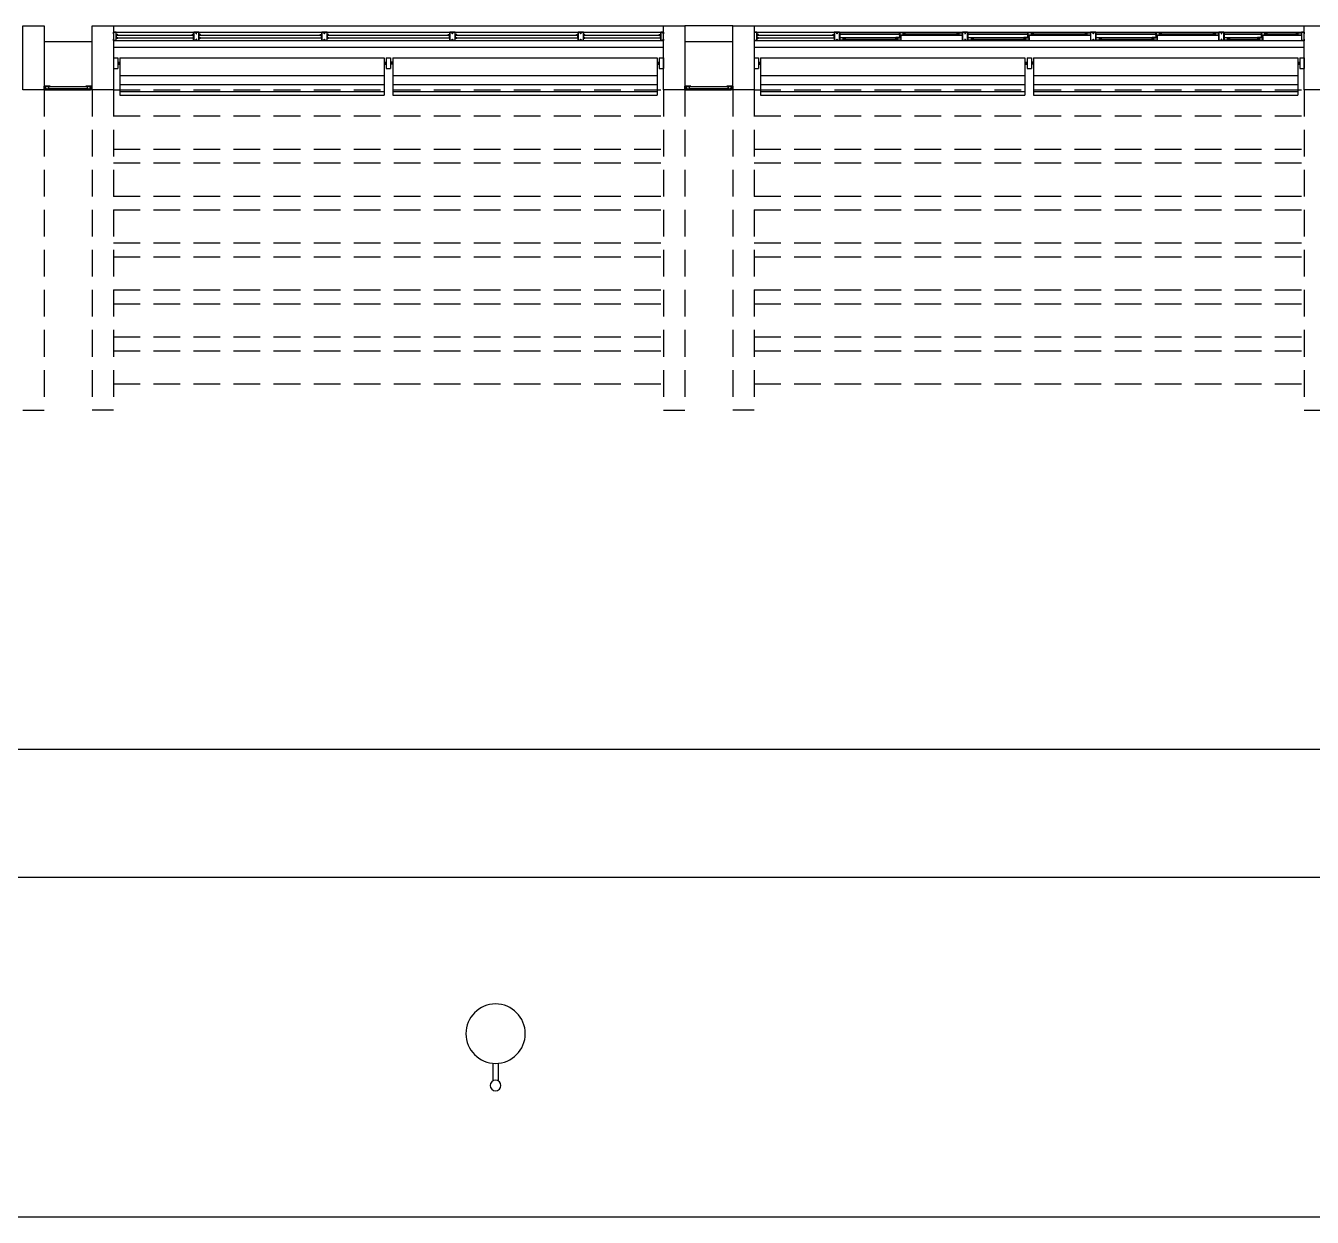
# Model space of a CAD drawing. Header units: millimetres. Extents: x 2686 to 2939, y 1294 to 1441.
# Drawn here: x 2742.3 to 2754.35, y 1293.76 to 1304.92 of the extents above; entities that cross this region are included whole.
import ezdxf

# ---------------------------------------------------------------- set-up
doc = ezdxf.new("R2010")
doc.units = ezdxf.units.MM
doc.linetypes.add('HIDDEN', pattern=[0.375, 0.25, -0.125])
for name, color, linetype in [('ar-alambrado', 2, 'Continuous'), ('AR-ALV', 2, 'Continuous'), ('AR-CALÇADA', 1, 'Continuous'), ('AR-ESQ', 1, 'Continuous'), ('AR-ESTC', 3, 'Continuous'), ('AR-ILUMINAÇÃO-JARDIM', 1, 'Continuous'), ('AR-PORTA', 1, 'Continuous'), ('AR-PROJ', 1, 'HIDDEN'), ('BR-LINHAS', 1, 'Continuous'), ('BR-MONTANTE', 242, 'Continuous'), ('BR-PAINEL', 1, 'Continuous'), ('BR-SUPORTE', 1, 'Continuous'), ('DT-ESQ-BAGUETE-C', 1, 'Continuous'), ('DT-ESQ-BAGUETE-V', 1, 'Continuous'), ('DT-ESQ-CHAPA DOBRADA-V', 1, 'Continuous'), ('DT-ESQ-MARCO-V', 1, 'Continuous'), ('DT-ESQ-PERFIL CADEIRA-C', 2, 'Continuous'), ('DT-ESQ-PERFIL CADEIRA-V', 2, 'Continuous'), ('DT-ESQ-PERFIL U SIMPLES-C', 2, 'Continuous'), ('DT-ESQ-PERFIL U-C', 2, 'Continuous'), ('DT-ESQ-PERFIL U-V', 1, 'Continuous'), ('DT-ESQ-VENEZIANA-C', 1, 'Continuous'), ('DT-ESQ-VENEZIANA-V', 1, 'Continuous'), ('DT-ESQ-VIDRO-C', 2, 'Continuous'), ('DT-TXTMOD', 1, 'Continuous'), ('PG-PROJ', 1, 'HIDDEN')]:
    doc.layers.add(name, color=color, linetype=linetype)
doc.styles.add('S10', font='simplex.shx', dxfattribs={"height": 0.1})

# ---------------------------------------------------------------- blocks, each defined once
blk = doc.blocks.new('Poste Jardim')
at = {"layer": 'AR-ILUMINAÇÃO-JARDIM'}
for p, q in [((-0.025, 0.109), (-0.025, 0.274)), ((0.025, 0.109), (0.025, 0.274))]:
    blk.add_line(p, q, dxfattribs=at)
for centre, radius in [((0, 0.318), 0.05), ((0, 0.318), 0.05), ((0, -0.167), 0.278)]:
    blk.add_circle(centre, radius, dxfattribs=at)
blk = doc.blocks.new('EF49-P')
at = {"layer": 'DT-ESQ-MARCO-V', "ltscale": 0.1}
for p, q in [((0.023, -0.06), (0.751, -0.06)), ((0.798, -0.06), (1.951, -0.06)), ((1.998, -0.06), (3.151, -0.06)), ((3.198, -0.06), (4.351, -0.06)), ((4.398, -0.06), (5.126, -0.06)), ((0.023, -0.14), (0.751, -0.14)), ((0.798, -0.14), (1.951, -0.14)), ((1.998, -0.14), (3.151, -0.14)), ((3.198, -0.14), (4.351, -0.14)), ((4.398, -0.14), (5.126, -0.14))]:
    blk.add_line(p, q, dxfattribs=at)
at = {"layer": 'DT-ESQ-PERFIL U-C', "ltscale": 0.1}
for points in [[(0.025, -0.123), (0.025, -0.086), (0.038, -0.086, 1), (0.038, -0.083), (0.025, -0.083), (0.025, -0.062, 0.414214), (0.023, -0.06), (0.001, -0.06, 0.414214), (0, -0.062), (0, -0.075), (0.001, -0.075), (0.001, -0.062), (0.023, -0.062), (0.023, -0.083, 0.414214), (0.025, -0.084, 0.414214), (0.023, -0.086), (0.023, -0.123), (0.023, -0.139), (0.001, -0.139), (0.001, -0.125), (0, -0.125), (0, -0.139, 0.414214), (0.001, -0.14), (0.023, -0.14, 0.414214), (0.025, -0.139)], [(0.04, -0.086), (0.026, -0.086, 0.414214), (0.025, -0.087), (0.025, -0.114, 0.414214), (0.026, -0.116), (0.04, -0.116), (0.04, -0.114), (0.026, -0.114), (0.026, -0.087), (0.04, -0.087)], [(0.75, -0.123), (0.75, -0.086), (0.737, -0.086, -1), (0.737, -0.083), (0.75, -0.083), (0.75, -0.062, -0.414214), (0.751, -0.06), (0.773, -0.06, -0.414214), (0.775, -0.062), (0.775, -0.075), (0.773, -0.075), (0.773, -0.062), (0.751, -0.062), (0.751, -0.083, -0.414214), (0.75, -0.084, -0.414214), (0.751, -0.086), (0.751, -0.123), (0.751, -0.139), (0.773, -0.139), (0.773, -0.125), (0.775, -0.125), (0.775, -0.139, -0.414214), (0.773, -0.14), (0.751, -0.14, -0.414214), (0.75, -0.139)], [(0.735, -0.086), (0.748, -0.086, -0.414214), (0.75, -0.087), (0.75, -0.114, -0.414214), (0.748, -0.116), (0.735, -0.116), (0.735, -0.114), (0.748, -0.114), (0.748, -0.087), (0.735, -0.087)], [(0.8, -0.123), (0.8, -0.086), (0.813, -0.086, 1), (0.813, -0.083), (0.8, -0.083), (0.8, -0.062, 0.414214), (0.798, -0.06), (0.776, -0.06, 0.414214), (0.775, -0.062), (0.775, -0.075), (0.776, -0.075), (0.776, -0.062), (0.798, -0.062), (0.798, -0.083, 0.414214), (0.8, -0.084, 0.414214), (0.798, -0.086), (0.798, -0.123), (0.798, -0.139), (0.776, -0.139), (0.776, -0.125), (0.775, -0.125), (0.775, -0.139, 0.414214), (0.776, -0.14), (0.798, -0.14, 0.414214), (0.8, -0.139)], [(0.815, -0.086), (0.801, -0.086, 0.414214), (0.8, -0.087), (0.8, -0.114, 0.414214), (0.801, -0.116), (0.815, -0.116), (0.815, -0.114), (0.801, -0.114), (0.801, -0.087), (0.815, -0.087)], [(1.95, -0.123), (1.95, -0.086), (1.936, -0.086, -1), (1.936, -0.083), (1.95, -0.083), (1.95, -0.062, -0.414214), (1.951, -0.06), (1.973, -0.06, -0.414214), (1.975, -0.062), (1.975, -0.075), (1.973, -0.075), (1.973, -0.062), (1.951, -0.062), (1.951, -0.083, -0.414214), (1.95, -0.084, -0.414214), (1.951, -0.086), (1.951, -0.123), (1.951, -0.139), (1.973, -0.139), (1.973, -0.125), (1.975, -0.125), (1.975, -0.139, -0.414214), (1.973, -0.14), (1.951, -0.14, -0.414214), (1.95, -0.139)], [(1.935, -0.086), (1.948, -0.086, -0.414214), (1.95, -0.087), (1.95, -0.114, -0.414214), (1.948, -0.116), (1.935, -0.116), (1.935, -0.114), (1.948, -0.114), (1.948, -0.087), (1.935, -0.087)], [(2, -0.123), (2, -0.086), (2.013, -0.086, 1), (2.013, -0.083), (2, -0.083), (2, -0.062, 0.414214), (1.998, -0.06), (1.976, -0.06, 0.414214), (1.975, -0.062), (1.975, -0.075), (1.976, -0.075), (1.976, -0.062), (1.998, -0.062), (1.998, -0.083, 0.414214), (2, -0.084, 0.414214), (1.998, -0.086), (1.998, -0.123), (1.998, -0.139), (1.976, -0.139), (1.976, -0.125), (1.975, -0.125), (1.975, -0.139, 0.414214), (1.976, -0.14), (1.998, -0.14, 0.414214), (2, -0.139)], [(2.015, -0.086), (2.001, -0.086, 0.414214), (2, -0.087), (2, -0.114, 0.414214), (2.001, -0.116), (2.015, -0.116), (2.015, -0.114), (2.001, -0.114), (2.001, -0.087), (2.015, -0.087)], [(3.15, -0.123), (3.15, -0.086), (3.136, -0.086, -1), (3.136, -0.083), (3.15, -0.083), (3.15, -0.062, -0.414214), (3.151, -0.06), (3.173, -0.06, -0.414214), (3.175, -0.062), (3.175, -0.075), (3.173, -0.075), (3.173, -0.062), (3.151, -0.062), (3.151, -0.083, -0.414214), (3.15, -0.084, -0.414214), (3.151, -0.086), (3.151, -0.123), (3.151, -0.139), (3.173, -0.139), (3.173, -0.125), (3.175, -0.125), (3.175, -0.139, -0.414214), (3.173, -0.14), (3.151, -0.14, -0.414214), (3.15, -0.139)], [(3.135, -0.086), (3.148, -0.086, -0.414214), (3.15, -0.087), (3.15, -0.114, -0.414214), (3.148, -0.116), (3.135, -0.116), (3.135, -0.114), (3.148, -0.114), (3.148, -0.087), (3.135, -0.087)], [(3.2, -0.123), (3.2, -0.086), (3.213, -0.086, 1), (3.213, -0.083), (3.2, -0.083), (3.2, -0.062, 0.414214), (3.198, -0.06), (3.176, -0.06, 0.414214), (3.175, -0.062), (3.175, -0.075), (3.176, -0.075), (3.176, -0.062), (3.198, -0.062), (3.198, -0.083, 0.414214), (3.2, -0.084, 0.414214), (3.198, -0.086), (3.198, -0.123), (3.198, -0.139), (3.176, -0.139), (3.176, -0.125), (3.175, -0.125), (3.175, -0.139, 0.414214), (3.176, -0.14), (3.198, -0.14, 0.414214), (3.2, -0.139)], [(3.215, -0.086), (3.201, -0.086, 0.414214), (3.2, -0.087), (3.2, -0.114, 0.414214), (3.201, -0.116), (3.215, -0.116), (3.215, -0.114), (3.201, -0.114), (3.201, -0.087), (3.215, -0.087)], [(4.35, -0.123), (4.35, -0.086), (4.336, -0.086, -1), (4.336, -0.083), (4.35, -0.083), (4.35, -0.062, -0.414214), (4.351, -0.06), (4.373, -0.06, -0.414214), (4.375, -0.062), (4.375, -0.075), (4.373, -0.075), (4.373, -0.062), (4.351, -0.062), (4.351, -0.083, -0.414214), (4.35, -0.084, -0.414214), (4.351, -0.086), (4.351, -0.123), (4.351, -0.139), (4.373, -0.139), (4.373, -0.125), (4.375, -0.125), (4.375, -0.139, -0.414214), (4.373, -0.14), (4.351, -0.14, -0.414214), (4.35, -0.139)], [(4.335, -0.086), (4.348, -0.086, -0.414214), (4.35, -0.087), (4.35, -0.114, -0.414214), (4.348, -0.116), (4.335, -0.116), (4.335, -0.114), (4.348, -0.114), (4.348, -0.087), (4.335, -0.087)], [(4.4, -0.123), (4.4, -0.086), (4.413, -0.086, 1), (4.413, -0.083), (4.4, -0.083), (4.4, -0.062, 0.414214), (4.398, -0.06), (4.376, -0.06, 0.414214), (4.375, -0.062), (4.375, -0.075), (4.376, -0.075), (4.376, -0.062), (4.398, -0.062), (4.398, -0.083, 0.414214), (4.4, -0.084, 0.414214), (4.398, -0.086), (4.398, -0.123), (4.398, -0.139), (4.376, -0.139), (4.376, -0.125), (4.375, -0.125), (4.375, -0.139, 0.414214), (4.376, -0.14), (4.398, -0.14, 0.414214), (4.4, -0.139)], [(4.415, -0.086), (4.401, -0.086, 0.414214), (4.4, -0.087), (4.4, -0.114, 0.414214), (4.401, -0.116), (4.415, -0.116), (4.415, -0.114), (4.401, -0.114), (4.401, -0.087), (4.415, -0.087)], [(5.125, -0.123), (5.125, -0.086), (5.111, -0.086, -1), (5.111, -0.083), (5.125, -0.083), (5.125, -0.062, -0.414214), (5.126, -0.06), (5.148, -0.06, -0.414214), (5.15, -0.062), (5.15, -0.075), (5.148, -0.075), (5.148, -0.062), (5.126, -0.062), (5.126, -0.083, -0.414214), (5.125, -0.084, -0.414214), (5.126, -0.086), (5.126, -0.123), (5.126, -0.139), (5.148, -0.139), (5.148, -0.125), (5.15, -0.125), (5.15, -0.139, -0.414214), (5.148, -0.14), (5.126, -0.14, -0.414214), (5.125, -0.139)], [(5.11, -0.086), (5.123, -0.086, -0.414214), (5.125, -0.087), (5.125, -0.114, -0.414214), (5.123, -0.116), (5.11, -0.116), (5.11, -0.114), (5.123, -0.114), (5.123, -0.087), (5.11, -0.087)]]:
    blk.add_lwpolyline(points, format="xyb", close=True, dxfattribs=at)
for points in [[(0.025, -0.084), (0.038, -0.084)], [(0.75, -0.084), (0.737, -0.084)], [(0.8, -0.084), (0.813, -0.084)], [(1.95, -0.084), (1.936, -0.084)], [(2, -0.084), (2.013, -0.084)], [(3.15, -0.084), (3.136, -0.084)], [(3.2, -0.084), (3.213, -0.084)], [(4.35, -0.084), (4.336, -0.084)], [(4.4, -0.084), (4.413, -0.084)], [(5.125, -0.084), (5.111, -0.084)]]:
    blk.add_lwpolyline(points, dxfattribs=at)
at = {"layer": 'DT-ESQ-VENEZIANA-C', "ltscale": 0.1}
for p, q in [((0.026, -0.113), (0.748, -0.113)), ((0.026, -0.114), (0.748, -0.114)), ((0.801, -0.113), (1.948, -0.113)), ((0.801, -0.114), (1.948, -0.114)), ((2.001, -0.113), (3.148, -0.113)), ((2.001, -0.114), (3.148, -0.114)), ((3.201, -0.113), (4.348, -0.113)), ((3.201, -0.114), (4.348, -0.114)), ((4.401, -0.113), (5.123, -0.113)), ((4.401, -0.114), (5.123, -0.114))]:
    blk.add_line(p, q, dxfattribs=at)
at = {"layer": 'DT-ESQ-VENEZIANA-V', "ltscale": 0.1}
for p, q in [((0.026, -0.087), (0.748, -0.087)), ((0.801, -0.087), (1.948, -0.087)), ((2.001, -0.087), (3.148, -0.087)), ((3.201, -0.087), (4.348, -0.087)), ((4.401, -0.087), (5.123, -0.087))]:
    blk.add_line(p, q, dxfattribs=at)
at = {"layer": 'DT-TXTMOD', "ltscale": 0.1, "style": 'S10', "flags": 3}
for tag, p in [('M01', (0.025, -0.28)), ('M02', (0.325, -0.28)), ('M03', (0.627, -0.28)), ('M04', (0.929, -0.28)), ('M05', (1.231, -0.28)), ('M06', (1.532, -0.28)), ('M07', (1.834, -0.28)), ('M08', (2.136, -0.28)), ('M09', (2.438, -0.28)), ('M10', (2.739, -0.28)), ('M11', (3.041, -0.28)), ('M12', (3.343, -0.28)), ('M13', (3.645, -0.28)), ('M14', (3.946, -0.28)), ('M15', (4.248, -0.28)), ('M16', (4.55, -0.28)), ('M17', (4.852, -0.28))]:
    blk.add_attdef(tag, p, '', height=0.1, dxfattribs=at)
blk = doc.blocks.new('EF52-P')
at = {"layer": 'DT-ESQ-BAGUETE-C', "ltscale": 0.1}
for points in [[(0.848, -0.125), (0.835, -0.125), (0.835, -0.124), (0.848, -0.124, 0.414214), (0.848, -0.123), (0.848, -0.112, 0.414214), (0.848, -0.112), (0.835, -0.112), (0.835, -0.11), (0.848, -0.11, -0.414214), (0.85, -0.112), (0.85, -0.124, -0.414214)], [(1.326, -0.125), (1.34, -0.125), (1.34, -0.124), (1.327, -0.124, -0.414214), (1.326, -0.123), (1.326, -0.112, -0.414214), (1.327, -0.112), (1.34, -0.112), (1.34, -0.11), (1.326, -0.11, 0.414214), (1.325, -0.112), (1.325, -0.124, 0.414214)], [(1.41, -0.08), (1.396, -0.08), (1.396, -0.078), (1.409, -0.078, 0.414214), (1.41, -0.078), (1.41, -0.067, 0.414214), (1.409, -0.067), (1.396, -0.067), (1.396, -0.065), (1.41, -0.065, -0.414214), (1.411, -0.067), (1.411, -0.078, -0.414214)], [(1.901, -0.08), (1.915, -0.08), (1.915, -0.078), (1.902, -0.078, -0.414214), (1.901, -0.078), (1.901, -0.067, -0.414214), (1.902, -0.067), (1.915, -0.067), (1.915, -0.065), (1.901, -0.065, 0.414214), (1.9, -0.067), (1.9, -0.078, 0.414214)], [(2.048, -0.125), (2.035, -0.125), (2.035, -0.124), (2.048, -0.124, 0.414214), (2.048, -0.123), (2.048, -0.112, 0.414214), (2.048, -0.112), (2.035, -0.112), (2.035, -0.11), (2.048, -0.11, -0.414214), (2.05, -0.112), (2.05, -0.124, -0.414214)], [(2.526, -0.125), (2.54, -0.125), (2.54, -0.124), (2.527, -0.124, -0.414214), (2.526, -0.123), (2.526, -0.112, -0.414214), (2.527, -0.112), (2.54, -0.112), (2.54, -0.11), (2.526, -0.11, 0.414214), (2.525, -0.112), (2.525, -0.124, 0.414214)], [(2.61, -0.08), (2.596, -0.08), (2.596, -0.078), (2.609, -0.078, 0.414214), (2.61, -0.078), (2.61, -0.067, 0.414214), (2.609, -0.067), (2.596, -0.067), (2.596, -0.065), (2.61, -0.065, -0.414214), (2.611, -0.067), (2.611, -0.078, -0.414214)], [(3.101, -0.08), (3.115, -0.08), (3.115, -0.078), (3.102, -0.078, -0.414214), (3.101, -0.078), (3.101, -0.067, -0.414214), (3.102, -0.067), (3.115, -0.067), (3.115, -0.065), (3.101, -0.065, 0.414214), (3.1, -0.067), (3.1, -0.078, 0.414214)], [(3.248, -0.125), (3.235, -0.125), (3.235, -0.124), (3.248, -0.124, 0.414214), (3.248, -0.123), (3.248, -0.112, 0.414214), (3.248, -0.112), (3.235, -0.112), (3.235, -0.11), (3.248, -0.11, -0.414214), (3.25, -0.112), (3.25, -0.124, -0.414214)], [(3.726, -0.125), (3.74, -0.125), (3.74, -0.124), (3.727, -0.124, -0.414214), (3.726, -0.123), (3.726, -0.112, -0.414214), (3.727, -0.112), (3.74, -0.112), (3.74, -0.11), (3.726, -0.11, 0.414214), (3.725, -0.112), (3.725, -0.124, 0.414214)], [(3.81, -0.08), (3.796, -0.08), (3.796, -0.078), (3.809, -0.078, 0.414214), (3.81, -0.078), (3.81, -0.067, 0.414214), (3.809, -0.067), (3.796, -0.067), (3.796, -0.065), (3.81, -0.065, -0.414214), (3.811, -0.067), (3.811, -0.078, -0.414214)], [(4.301, -0.08), (4.315, -0.08), (4.315, -0.078), (4.302, -0.078, -0.414214), (4.301, -0.078), (4.301, -0.067, -0.414214), (4.302, -0.067), (4.315, -0.067), (4.315, -0.065), (4.301, -0.065, 0.414214), (4.3, -0.067), (4.3, -0.078, 0.414214)], [(4.448, -0.125), (4.435, -0.125), (4.435, -0.124), (4.448, -0.124, 0.414214), (4.448, -0.123), (4.448, -0.112, 0.414214), (4.448, -0.112), (4.435, -0.112), (4.435, -0.11), (4.448, -0.11, -0.414214), (4.45, -0.112), (4.45, -0.124, -0.414214)], [(4.714, -0.125), (4.727, -0.125), (4.727, -0.124), (4.714, -0.124, -0.414214), (4.714, -0.123), (4.714, -0.112, -0.414214), (4.714, -0.112), (4.727, -0.112), (4.727, -0.11), (4.714, -0.11, 0.414214), (4.712, -0.112), (4.712, -0.124, 0.414214)], [(4.797, -0.08), (4.784, -0.08), (4.784, -0.078), (4.797, -0.078, 0.414214), (4.797, -0.078), (4.797, -0.067, 0.414214), (4.797, -0.067), (4.784, -0.067), (4.784, -0.065), (4.797, -0.065, -0.414214), (4.799, -0.067), (4.799, -0.078, -0.414214)], [(5.076, -0.08), (5.09, -0.08), (5.09, -0.078), (5.077, -0.078, -0.414214), (5.076, -0.078), (5.076, -0.067, -0.414214), (5.077, -0.067), (5.09, -0.067), (5.09, -0.065), (5.076, -0.065, 0.414214), (5.075, -0.067), (5.075, -0.078, 0.414214)]]:
    blk.add_lwpolyline(points, format="xyb", close=True, dxfattribs=at)
at = {"layer": 'DT-ESQ-BAGUETE-V', "ltscale": 0.1}
for p, q in [((0.848, -0.11), (1.326, -0.11)), ((1.41, -0.065), (1.901, -0.065)), ((2.048, -0.11), (2.526, -0.11)), ((2.61, -0.065), (3.101, -0.065)), ((3.248, -0.11), (3.726, -0.11)), ((3.81, -0.065), (4.301, -0.065)), ((4.448, -0.11), (4.714, -0.11)), ((4.797, -0.065), (5.076, -0.065))]:
    blk.add_line(p, q, dxfattribs=at)
at = {"layer": 'DT-ESQ-CHAPA DOBRADA-V', "ltscale": 0.1}
for p, q in [((0.8, -0.077), (1.361, -0.077)), ((0.8, -0.08), (1.361, -0.08)), ((2, -0.077), (2.561, -0.077)), ((2, -0.08), (2.561, -0.08)), ((3.2, -0.077), (3.761, -0.077)), ((3.2, -0.08), (3.761, -0.08)), ((4.4, -0.077), (4.749, -0.077)), ((4.4, -0.08), (4.749, -0.08))]:
    blk.add_line(p, q, dxfattribs=at)
at = {"layer": 'DT-ESQ-MARCO-V', "ltscale": 0.1}
for p, q in [((0.023, -0.06), (0.751, -0.06)), ((0.023, -0.14), (0.751, -0.14))]:
    blk.add_line(p, q, dxfattribs=at)
at = {"layer": 'DT-ESQ-PERFIL CADEIRA-C', "ltscale": 0.1}
for p, q in [((1.363, -0.088), (1.41, -0.088)), ((1.95, -0.088), (1.901, -0.088)), ((2.563, -0.088), (2.61, -0.088)), ((3.15, -0.088), (3.101, -0.088)), ((3.763, -0.088), (3.81, -0.088)), ((4.35, -0.088), (4.301, -0.088)), ((4.751, -0.088), (4.797, -0.088)), ((5.125, -0.088), (5.076, -0.088)), ((0.8, -0.134), (0.848, -0.134)), ((1.373, -0.134), (1.326, -0.134)), ((2, -0.134), (2.048, -0.134)), ((2.573, -0.134), (2.526, -0.134)), ((3.2, -0.134), (3.248, -0.134)), ((3.773, -0.134), (3.726, -0.134)), ((4.4, -0.134), (4.448, -0.134)), ((4.76, -0.134), (4.714, -0.134))]:
    blk.add_line(p, q, dxfattribs=at)
for points in [[(0.848, -0.135), (0.8, -0.135), (0.8, -0.134), (0.835, -0.134, -0.198912), (0.834, -0.133, -0.198913), (0.833, -0.132), (0.833, -0.112, 0.414214), (0.833, -0.112), (0.8, -0.112), (0.8, -0.11), (0.833, -0.11, -0.414214), (0.835, -0.112), (0.835, -0.124), (0.835, -0.125), (0.835, -0.132), (0.848, -0.132, -1)], [(1.326, -0.132, 1), (1.326, -0.135), (1.373, -0.135, 0.414214), (1.375, -0.133), (1.375, -0.112, 0.414214), (1.373, -0.11), (1.341, -0.11, 0.414214), (1.34, -0.112), (1.34, -0.132)], [(1.34, -0.134, 0.198913), (1.341, -0.133, 0.198913), (1.341, -0.132), (1.341, -0.112, -0.414214), (1.342, -0.112), (1.373, -0.112, -0.414214), (1.373, -0.112), (1.373, -0.133, -0.414214), (1.373, -0.134)], [(1.41, -0.087, -1), (1.41, -0.09), (1.363, -0.09, -0.414214), (1.361, -0.088), (1.361, -0.067, -0.414214), (1.363, -0.065), (1.395, -0.065, -0.414214), (1.396, -0.067), (1.396, -0.087)], [(1.396, -0.088, -0.198913), (1.395, -0.088, -0.198913), (1.395, -0.087), (1.395, -0.067, 0.414214), (1.394, -0.067), (1.363, -0.067, 0.414214), (1.363, -0.067), (1.363, -0.088, 0.414214), (1.363, -0.088)], [(1.901, -0.09), (1.95, -0.09), (1.95, -0.088), (1.915, -0.088, 0.198912), (1.916, -0.088, 0.198913), (1.916, -0.087), (1.916, -0.067, -0.414214), (1.917, -0.067), (1.95, -0.067), (1.95, -0.065), (1.916, -0.065, 0.414214), (1.915, -0.067), (1.915, -0.078), (1.915, -0.08), (1.915, -0.087), (1.901, -0.087, 1)], [(2.048, -0.135), (2, -0.135), (2, -0.134), (2.035, -0.134, -0.198912), (2.034, -0.133, -0.198913), (2.033, -0.132), (2.033, -0.112, 0.414214), (2.033, -0.112), (2, -0.112), (2, -0.11), (2.033, -0.11, -0.414214), (2.035, -0.112), (2.035, -0.124), (2.035, -0.125), (2.035, -0.132), (2.048, -0.132, -1)], [(2.526, -0.132, 1), (2.526, -0.135), (2.573, -0.135, 0.414214), (2.575, -0.133), (2.575, -0.112, 0.414214), (2.573, -0.11), (2.541, -0.11, 0.414214), (2.54, -0.112), (2.54, -0.132)], [(2.54, -0.134, 0.198913), (2.541, -0.133, 0.198913), (2.541, -0.132), (2.541, -0.112, -0.414214), (2.542, -0.112), (2.573, -0.112, -0.414214), (2.573, -0.112), (2.573, -0.133, -0.414214), (2.573, -0.134)], [(2.61, -0.087, -1), (2.61, -0.09), (2.563, -0.09, -0.414214), (2.561, -0.088), (2.561, -0.067, -0.414214), (2.563, -0.065), (2.595, -0.065, -0.414214), (2.596, -0.067), (2.596, -0.087)], [(2.596, -0.088, -0.198913), (2.595, -0.088, -0.198913), (2.595, -0.087), (2.595, -0.067, 0.414214), (2.594, -0.067), (2.563, -0.067, 0.414214), (2.563, -0.067), (2.563, -0.088, 0.414214), (2.563, -0.088)], [(3.101, -0.09), (3.15, -0.09), (3.15, -0.088), (3.115, -0.088, 0.198912), (3.116, -0.088, 0.198913), (3.116, -0.087), (3.116, -0.067, -0.414214), (3.117, -0.067), (3.15, -0.067), (3.15, -0.065), (3.116, -0.065, 0.414214), (3.115, -0.067), (3.115, -0.078), (3.115, -0.08), (3.115, -0.087), (3.101, -0.087, 1)], [(3.248, -0.135), (3.2, -0.135), (3.2, -0.134), (3.235, -0.134, -0.198912), (3.234, -0.133, -0.198913), (3.233, -0.132), (3.233, -0.112, 0.414214), (3.233, -0.112), (3.2, -0.112), (3.2, -0.11), (3.233, -0.11, -0.414214), (3.235, -0.112), (3.235, -0.124), (3.235, -0.125), (3.235, -0.132), (3.248, -0.132, -1)], [(3.726, -0.132, 1), (3.726, -0.135), (3.773, -0.135, 0.414214), (3.775, -0.133), (3.775, -0.112, 0.414214), (3.773, -0.11), (3.741, -0.11, 0.414214), (3.74, -0.112), (3.74, -0.132)], [(3.74, -0.134, 0.198913), (3.741, -0.133, 0.198913), (3.741, -0.132), (3.741, -0.112, -0.414214), (3.742, -0.112), (3.773, -0.112, -0.414214), (3.773, -0.112), (3.773, -0.133, -0.414214), (3.773, -0.134)], [(3.81, -0.087, -1), (3.81, -0.09), (3.763, -0.09, -0.414214), (3.761, -0.088), (3.761, -0.067, -0.414214), (3.763, -0.065), (3.795, -0.065, -0.414214), (3.796, -0.067), (3.796, -0.087)], [(3.796, -0.088, -0.198913), (3.795, -0.088, -0.198913), (3.795, -0.087), (3.795, -0.067, 0.414214), (3.794, -0.067), (3.763, -0.067, 0.414214), (3.763, -0.067), (3.763, -0.088, 0.414214), (3.763, -0.088)], [(4.301, -0.09), (4.35, -0.09), (4.35, -0.088), (4.315, -0.088, 0.198912), (4.316, -0.088, 0.198913), (4.316, -0.087), (4.316, -0.067, -0.414214), (4.317, -0.067), (4.35, -0.067), (4.35, -0.065), (4.316, -0.065, 0.414214), (4.315, -0.067), (4.315, -0.078), (4.315, -0.08), (4.315, -0.087), (4.301, -0.087, 1)], [(4.448, -0.135), (4.4, -0.135), (4.4, -0.134), (4.435, -0.134, -0.198912), (4.434, -0.133, -0.198913), (4.433, -0.132), (4.433, -0.112, 0.414214), (4.433, -0.112), (4.4, -0.112), (4.4, -0.11), (4.433, -0.11, -0.414214), (4.435, -0.112), (4.435, -0.124), (4.435, -0.125), (4.435, -0.132), (4.448, -0.132, -1)], [(4.714, -0.132, 1), (4.714, -0.135), (4.76, -0.135, 0.414214), (4.762, -0.133), (4.762, -0.112, 0.414214), (4.76, -0.11), (4.729, -0.11, 0.414214), (4.727, -0.112), (4.727, -0.132)], [(4.727, -0.134, 0.198913), (4.729, -0.133, 0.198913), (4.729, -0.132), (4.729, -0.112, -0.414214), (4.729, -0.112), (4.76, -0.112, -0.414214), (4.761, -0.112), (4.761, -0.133, -0.414214), (4.76, -0.134)], [(4.797, -0.087, -1), (4.797, -0.09), (4.751, -0.09, -0.414214), (4.749, -0.088), (4.749, -0.067, -0.414214), (4.751, -0.065), (4.782, -0.065, -0.414214), (4.784, -0.067), (4.784, -0.087)], [(4.784, -0.088, -0.198913), (4.783, -0.088, -0.198913), (4.782, -0.087), (4.782, -0.067, 0.414214), (4.782, -0.067), (4.751, -0.067, 0.414214), (4.75, -0.067), (4.75, -0.088, 0.414214), (4.751, -0.088)], [(5.076, -0.09), (5.125, -0.09), (5.125, -0.088), (5.09, -0.088, 0.198912), (5.091, -0.088, 0.198913), (5.091, -0.087), (5.091, -0.067, -0.414214), (5.092, -0.067), (5.125, -0.067), (5.125, -0.065), (5.091, -0.065, 0.414214), (5.09, -0.067), (5.09, -0.078), (5.09, -0.08), (5.09, -0.087), (5.076, -0.087, 1)]]:
    blk.add_lwpolyline(points, format="xyb", close=True, dxfattribs=at)
at = {"layer": 'DT-ESQ-PERFIL CADEIRA-V', "ltscale": 0.1}
for p, q in [((1.395, -0.09), (1.901, -0.09)), ((2.595, -0.09), (3.101, -0.09)), ((3.795, -0.09), (4.301, -0.09)), ((4.782, -0.09), (5.076, -0.09)), ((0.848, -0.135), (1.326, -0.135)), ((2.048, -0.135), (2.526, -0.135)), ((3.248, -0.135), (3.726, -0.135)), ((4.448, -0.135), (4.714, -0.135))]:
    blk.add_line(p, q, dxfattribs=at)
at = {"layer": 'DT-ESQ-PERFIL U SIMPLES-C', "ltscale": 0.1}
for points in [[(1.363, -0.102), (1.371, -0.102), (1.371, -0.1), (1.363, -0.1, -0.414214), (1.363, -0.1), (1.363, -0.092, -0.414214), (1.363, -0.091), (1.371, -0.091), (1.371, -0.09), (1.363, -0.09, 0.414214), (1.361, -0.092), (1.361, -0.1, 0.414214)], [(1.373, -0.098), (1.365, -0.098), (1.365, -0.1), (1.373, -0.1, -0.414214), (1.373, -0.1), (1.373, -0.108, -0.414214), (1.373, -0.108), (1.365, -0.108), (1.365, -0.11), (1.373, -0.11, 0.414214), (1.375, -0.108), (1.375, -0.1, 0.414214)], [(2.563, -0.102), (2.571, -0.102), (2.571, -0.1), (2.563, -0.1, -0.414214), (2.563, -0.1), (2.563, -0.092, -0.414214), (2.563, -0.091), (2.571, -0.091), (2.571, -0.09), (2.563, -0.09, 0.414214), (2.561, -0.092), (2.561, -0.1, 0.414214)], [(2.573, -0.098), (2.565, -0.098), (2.565, -0.1), (2.573, -0.1, -0.414214), (2.573, -0.1), (2.573, -0.108, -0.414214), (2.573, -0.108), (2.565, -0.108), (2.565, -0.11), (2.573, -0.11, 0.414214), (2.575, -0.108), (2.575, -0.1, 0.414214)], [(3.763, -0.102), (3.771, -0.102), (3.771, -0.1), (3.763, -0.1, -0.414214), (3.763, -0.1), (3.763, -0.092, -0.414214), (3.763, -0.091), (3.771, -0.091), (3.771, -0.09), (3.763, -0.09, 0.414214), (3.761, -0.092), (3.761, -0.1, 0.414214)], [(3.773, -0.098), (3.765, -0.098), (3.765, -0.1), (3.773, -0.1, -0.414214), (3.773, -0.1), (3.773, -0.108, -0.414214), (3.773, -0.108), (3.765, -0.108), (3.765, -0.11), (3.773, -0.11, 0.414214), (3.775, -0.108), (3.775, -0.1, 0.414214)], [(4.751, -0.102), (4.759, -0.102), (4.759, -0.1), (4.751, -0.1, -0.414214), (4.75, -0.1), (4.75, -0.092, -0.414214), (4.751, -0.091), (4.759, -0.091), (4.759, -0.09), (4.751, -0.09, 0.414214), (4.749, -0.092), (4.749, -0.1, 0.414214)], [(4.76, -0.098), (4.752, -0.098), (4.752, -0.1), (4.76, -0.1, -0.414214), (4.761, -0.1), (4.761, -0.108, -0.414214), (4.76, -0.108), (4.752, -0.108), (4.752, -0.11), (4.76, -0.11, 0.414214), (4.762, -0.108), (4.762, -0.1, 0.414214)]]:
    blk.add_lwpolyline(points, format="xyb", close=True, dxfattribs=at)
at = {"layer": 'DT-ESQ-PERFIL U-C', "ltscale": 0.1}
for points in [[(0.025, -0.123), (0.025, -0.086), (0.038, -0.086, 1), (0.038, -0.083), (0.025, -0.083), (0.025, -0.062, 0.414214), (0.023, -0.06), (0.001, -0.06, 0.414214), (0, -0.062), (0, -0.075), (0.001, -0.075), (0.001, -0.062), (0.023, -0.062), (0.023, -0.083, 0.414214), (0.025, -0.084, 0.414214), (0.023, -0.086), (0.023, -0.123), (0.023, -0.139), (0.001, -0.139), (0.001, -0.125), (0, -0.125), (0, -0.139, 0.414214), (0.001, -0.14), (0.023, -0.14, 0.414214), (0.025, -0.139)], [(0.04, -0.086), (0.026, -0.086, 0.414214), (0.025, -0.087), (0.025, -0.114, 0.414214), (0.026, -0.116), (0.04, -0.116), (0.04, -0.114), (0.026, -0.114), (0.026, -0.087), (0.04, -0.087)], [(0.75, -0.123), (0.75, -0.086), (0.737, -0.086, -1), (0.737, -0.083), (0.75, -0.083), (0.75, -0.062, -0.414214), (0.751, -0.06), (0.773, -0.06, -0.414214), (0.775, -0.062), (0.775, -0.075), (0.773, -0.075), (0.773, -0.062), (0.751, -0.062), (0.751, -0.083, -0.414214), (0.75, -0.084, -0.414214), (0.751, -0.086), (0.751, -0.123), (0.751, -0.139), (0.773, -0.139), (0.773, -0.125), (0.775, -0.125), (0.775, -0.139, -0.414214), (0.773, -0.14), (0.751, -0.14, -0.414214), (0.75, -0.139)], [(0.735, -0.086), (0.748, -0.086, -0.414214), (0.75, -0.087), (0.75, -0.114, -0.414214), (0.748, -0.116), (0.735, -0.116), (0.735, -0.114), (0.748, -0.114), (0.748, -0.087), (0.735, -0.087)], [(0.775, -0.062, -0.414214), (0.776, -0.06), (0.798, -0.06, -0.414214), (0.8, -0.062), (0.8, -0.139, -0.414214), (0.798, -0.14), (0.776, -0.14, -0.414214), (0.775, -0.139), (0.775, -0.125), (0.776, -0.125), (0.776, -0.138, 0.414214), (0.777, -0.139), (0.798, -0.139, 0.414214), (0.798, -0.138), (0.798, -0.062, 0.414214), (0.798, -0.062), (0.777, -0.062, 0.414214), (0.776, -0.062), (0.776, -0.075), (0.775, -0.075)], [(1.975, -0.062, 0.414214), (1.973, -0.06), (1.951, -0.06, 0.414214), (1.95, -0.062), (1.95, -0.139, 0.414214), (1.951, -0.14), (1.973, -0.14, 0.414214), (1.975, -0.139), (1.975, -0.125), (1.973, -0.125), (1.973, -0.138, -0.414214), (1.973, -0.139), (1.952, -0.139, -0.414214), (1.951, -0.138), (1.951, -0.062, -0.414214), (1.952, -0.062), (1.973, -0.062, -0.414214), (1.973, -0.062), (1.973, -0.075), (1.975, -0.075)], [(1.975, -0.062, -0.414214), (1.976, -0.06), (1.998, -0.06, -0.414214), (2, -0.062), (2, -0.139, -0.414214), (1.998, -0.14), (1.976, -0.14, -0.414214), (1.975, -0.139), (1.975, -0.125), (1.976, -0.125), (1.976, -0.138, 0.414214), (1.977, -0.139), (1.998, -0.139, 0.414214), (1.998, -0.138), (1.998, -0.062, 0.414214), (1.998, -0.062), (1.977, -0.062, 0.414214), (1.976, -0.062), (1.976, -0.075), (1.975, -0.075)], [(3.175, -0.062, 0.414214), (3.173, -0.06), (3.151, -0.06, 0.414214), (3.15, -0.062), (3.15, -0.139, 0.414214), (3.151, -0.14), (3.173, -0.14, 0.414214), (3.175, -0.139), (3.175, -0.125), (3.173, -0.125), (3.173, -0.138, -0.414214), (3.173, -0.139), (3.152, -0.139, -0.414214), (3.151, -0.138), (3.151, -0.062, -0.414214), (3.152, -0.062), (3.173, -0.062, -0.414214), (3.173, -0.062), (3.173, -0.075), (3.175, -0.075)], [(3.175, -0.062, -0.414214), (3.176, -0.06), (3.198, -0.06, -0.414214), (3.2, -0.062), (3.2, -0.139, -0.414214), (3.198, -0.14), (3.176, -0.14, -0.414214), (3.175, -0.139), (3.175, -0.125), (3.176, -0.125), (3.176, -0.138, 0.414214), (3.177, -0.139), (3.198, -0.139, 0.414214), (3.198, -0.138), (3.198, -0.062, 0.414214), (3.198, -0.062), (3.177, -0.062, 0.414214), (3.176, -0.062), (3.176, -0.075), (3.175, -0.075)], [(4.375, -0.062, 0.414214), (4.373, -0.06), (4.351, -0.06, 0.414214), (4.35, -0.062), (4.35, -0.139, 0.414214), (4.351, -0.14), (4.373, -0.14, 0.414214), (4.375, -0.139), (4.375, -0.125), (4.373, -0.125), (4.373, -0.138, -0.414214), (4.373, -0.139), (4.352, -0.139, -0.414214), (4.351, -0.138), (4.351, -0.062, -0.414214), (4.352, -0.062), (4.373, -0.062, -0.414214), (4.373, -0.062), (4.373, -0.075), (4.375, -0.075)], [(4.375, -0.062, -0.414214), (4.376, -0.06), (4.398, -0.06, -0.414214), (4.4, -0.062), (4.4, -0.139, -0.414214), (4.398, -0.14), (4.376, -0.14, -0.414214), (4.375, -0.139), (4.375, -0.125), (4.376, -0.125), (4.376, -0.138, 0.414214), (4.377, -0.139), (4.398, -0.139, 0.414214), (4.398, -0.138), (4.398, -0.062, 0.414214), (4.398, -0.062), (4.377, -0.062, 0.414214), (4.376, -0.062), (4.376, -0.075), (4.375, -0.075)], [(5.15, -0.062, 0.414214), (5.148, -0.06), (5.126, -0.06, 0.414214), (5.125, -0.062), (5.125, -0.139, 0.414214), (5.126, -0.14), (5.148, -0.14, 0.414214), (5.15, -0.139), (5.15, -0.125), (5.148, -0.125), (5.148, -0.138, -0.414214), (5.148, -0.139), (5.127, -0.139, -0.414214), (5.126, -0.138), (5.126, -0.062, -0.414214), (5.127, -0.062), (5.148, -0.062, -0.414214), (5.148, -0.062), (5.148, -0.075), (5.15, -0.075)]]:
    blk.add_lwpolyline(points, format="xyb", close=True, dxfattribs=at)
for points in [[(0.025, -0.084), (0.038, -0.084)], [(0.75, -0.084), (0.737, -0.084)]]:
    blk.add_lwpolyline(points, dxfattribs=at)
at = {"layer": 'DT-ESQ-PERFIL U-V', "ltscale": 0.1}
for p, q in [((0.798, -0.06), (1.951, -0.06)), ((1.998, -0.06), (3.151, -0.06)), ((3.198, -0.06), (4.351, -0.06)), ((4.398, -0.06), (5.126, -0.06)), ((0.798, -0.14), (1.951, -0.14)), ((1.998, -0.14), (3.151, -0.14)), ((3.198, -0.14), (4.351, -0.14)), ((4.398, -0.14), (5.126, -0.14))]:
    blk.add_line(p, q, dxfattribs=at)
at = {"layer": 'DT-ESQ-VENEZIANA-C', "ltscale": 0.1}
for p, q in [((0.026, -0.113), (0.748, -0.113)), ((0.026, -0.114), (0.748, -0.114))]:
    blk.add_line(p, q, dxfattribs=at)
at = {"layer": 'DT-ESQ-VENEZIANA-V', "ltscale": 0.1}
blk.add_line((0.026, -0.087), (0.748, -0.087), dxfattribs=at)
at = {"layer": 'DT-ESQ-VIDRO-C', "ltscale": 0.1}
for points in [[(1.912, -0.085), (1.912, -0.082), (1.399, -0.082), (1.399, -0.085)], [(3.112, -0.085), (3.112, -0.082), (2.599, -0.082), (2.599, -0.085)], [(4.312, -0.085), (4.312, -0.082), (3.799, -0.082), (3.799, -0.085)], [(5.087, -0.085), (5.087, -0.082), (4.786, -0.082), (4.786, -0.085)], [(0.838, -0.13), (0.838, -0.127), (1.337, -0.127), (1.337, -0.13)], [(2.038, -0.13), (2.038, -0.127), (2.537, -0.127), (2.537, -0.13)], [(3.238, -0.13), (3.238, -0.127), (3.737, -0.127), (3.737, -0.13)], [(4.438, -0.13), (4.438, -0.127), (4.724, -0.127), (4.724, -0.13)]]:
    blk.add_lwpolyline(points, close=True, dxfattribs=at)
at = {"layer": 'DT-TXTMOD', "ltscale": 0.1, "style": 'S10', "flags": 3}
for tag, p in [('M01', (0.025, -0.28)), ('M02', (0.325, -0.28)), ('M03', (0.627, -0.28)), ('M04', (0.929, -0.28)), ('M05', (1.231, -0.28)), ('M06', (1.532, -0.28)), ('M07', (1.834, -0.28)), ('M08', (2.136, -0.28)), ('M09', (2.438, -0.28)), ('M10', (2.739, -0.28)), ('M11', (3.041, -0.28)), ('M12', (3.343, -0.28)), ('M13', (3.645, -0.28)), ('M14', (3.946, -0.28)), ('M15', (4.248, -0.28)), ('M16', (4.55, -0.28)), ('M17', (4.852, -0.28))]:
    blk.add_attdef(tag, p, '', height=0.1, dxfattribs=at)
blk = doc.blocks.new('BR-MODULO1')
at = {"layer": 'BR-LINHAS'}
for p, q in [((0.06, -0.265), (2.535, -0.265)), ((0.06, -0.352), (2.535, -0.352)), ((2.615, -0.265), (5.09, -0.265)), ((2.615, -0.352), (5.09, -0.352)), ((0.06, -0.415), (2.535, -0.415)), ((2.615, -0.415), (5.09, -0.415))]:
    blk.add_line(p, q, dxfattribs=at)
at = {"layer": 'BR-MONTANTE'}
for p, q in [((0, -0.1), (0, -0.2)), ((0, -0.1), (0.04, -0.1)), ((0.04, -0.1), (0.04, -0.2)), ((2.555, -0.1), (2.595, -0.1)), ((2.555, -0.1), (2.555, -0.2)), ((2.595, -0.1), (2.595, -0.2)), ((5.11, -0.1), (5.11, -0.2)), ((5.11, -0.1), (5.15, -0.1)), ((5.15, -0.1), (5.15, -0.2)), ((0, -0.2), (0.04, -0.2)), ((2.555, -0.2), (2.595, -0.2)), ((5.11, -0.2), (5.15, -0.2))]:
    blk.add_line(p, q, dxfattribs=at)
at = {"layer": 'BR-PAINEL'}
for p, q in [((0.06, -0.1), (2.535, -0.1)), ((0.06, -0.1), (0.06, -0.45)), ((2.535, -0.1), (2.535, -0.45)), ((2.615, -0.1), (2.615, -0.45)), ((2.615, -0.1), (5.09, -0.1)), ((5.09, -0.1), (5.09, -0.45)), ((0.06, -0.45), (2.535, -0.45)), ((2.615, -0.45), (5.09, -0.45))]:
    blk.add_line(p, q, dxfattribs=at)
at = {"layer": 'BR-SUPORTE'}
for p, q in [((0.04, -0.14), (0.06, -0.14)), ((0.04, -0.16), (0.06, -0.16)), ((0.05, -0.14), (0.05, -0.16)), ((2.535, -0.14), (2.555, -0.14)), ((2.535, -0.16), (2.555, -0.16)), ((2.545, -0.14), (2.545, -0.16)), ((2.615, -0.14), (2.595, -0.14)), ((2.615, -0.16), (2.595, -0.16)), ((2.605, -0.14), (2.605, -0.16)), ((5.09, -0.14), (5.11, -0.14)), ((5.09, -0.16), (5.11, -0.16)), ((5.1, -0.14), (5.1, -0.16))]:
    blk.add_line(p, q, dxfattribs=at)
blk = doc.blocks.new('PG-MODULO1-PJ-B')
at = {"layer": 'PG-PROJ'}
for p, q in [((0, 0), (0, -3)), ((5.55, 0), (5.55, -3)), ((0.2, 0), (5.35, 0)), ((0.2, 0), (0.2, -3)), ((5.35, 0), (5.35, -3)), ((0.2, -0.245), (5.35, -0.245)), ((0.2, -0.555), (5.35, -0.555)), ((0.2, -0.685), (5.35, -0.685)), ((0.2, -0.995), (5.35, -0.995)), ((0.2, -1.125), (5.35, -1.125)), ((0.2, -1.435), (5.35, -1.435)), ((0.2, -1.565), (5.35, -1.565)), ((0.2, -1.875), (5.35, -1.875)), ((0.2, -2.005), (5.35, -2.005)), ((0.2, -2.315), (5.35, -2.315)), ((0.2, -2.445), (5.35, -2.445)), ((0.2, -2.755), (5.35, -2.755)), ((0.2, -3), (0, -3)), ((5.35, -3), (5.55, -3))]:
    blk.add_line(p, q, dxfattribs=at)
blk = doc.blocks.new('EF01C-P')
at = {"layer": 'DT-ESQ-BAGUETE-C', "ltscale": 0.1}
for points in [[(0.002, 0.035), (0.015, 0.035), (0.015, 0.033), (0.002, 0.033), (0.002, 0.005), (0.015, 0.005), (0.015, 0.004), (0.002, 0.004, -0.414214), (0, 0.005), (0, 0.033, -0.414214)], [(0.448, 0.035), (0.435, 0.035), (0.435, 0.033), (0.448, 0.033), (0.448, 0.005), (0.435, 0.005), (0.435, 0.004), (0.448, 0.004, 0.414214), (0.45, 0.005), (0.45, 0.033, 0.414214)]]:
    blk.add_lwpolyline(points, format="xyb", close=True, dxfattribs=at)
at = {"layer": 'DT-ESQ-PERFIL CADEIRA-C', "ltscale": 0.1}
for points in [[(0.01, 0.002), (0.01, 0.003), (0.002, 0.003, 1), (0.002, 0), (0.015, 0, 0.414214), (0.016, 0.002), (0.016, 0.033), (0.043, 0.033)], [(0.043, 0.006), (0.018, 0.006), (0.018, 0.016), (0.016, 0.016), (0.016, 0.006, 0.414214), (0.018, 0.005), (0.043, 0.005), (0.056, 0.005, 1), (0.056, 0.008), (0.043, 0.008), (0.043, 0.02), (0.043, 0.032), (0.056, 0.032, 1), (0.056, 0.035), (0.043, 0.035), (0.016, 0.035, 0.414214), (0.015, 0.033), (0.015, 0.002), (0.002, 0.002)], [(0.041, 0.02), (0.041, 0.032, -0.414214), (0.043, 0.033), (0.056, 0.033)], [(0.041, 0.02), (0.041, 0.008, 0.414214), (0.043, 0.006), (0.056, 0.006)], [(0.407, 0.006), (0.432, 0.006), (0.432, 0.016), (0.433, 0.016), (0.433, 0.006, -0.414214), (0.432, 0.005), (0.407, 0.005), (0.394, 0.005, -1), (0.394, 0.008), (0.407, 0.008), (0.407, 0.02), (0.407, 0.032), (0.394, 0.032, -1), (0.394, 0.035), (0.407, 0.035), (0.433, 0.035, -0.414214), (0.435, 0.033), (0.435, 0.002), (0.448, 0.002)], [(0.408, 0.02), (0.408, 0.032, 0.414214), (0.407, 0.033), (0.394, 0.033)], [(0.408, 0.02), (0.408, 0.008, -0.414214), (0.407, 0.006), (0.394, 0.006)], [(0.44, 0.002), (0.44, 0.003), (0.448, 0.003, -1), (0.448, 0), (0.435, 0, -0.414214), (0.433, 0.002), (0.433, 0.033), (0.407, 0.033)]]:
    blk.add_lwpolyline(points, format="xyb", dxfattribs=at)
at = {"layer": 'DT-ESQ-PERFIL CADEIRA-V', "ltscale": 0.1}
blk.add_line((0.015, 0), (0.435, 0), dxfattribs=at)
at = {"layer": 'DT-ESQ-VENEZIANA-C', "ltscale": 0.1}
for p, q in [((0.043, 0.011), (0.407, 0.011)), ((0.043, 0.009), (0.407, 0.009))]:
    blk.add_line(p, q, dxfattribs=at)
at = {"layer": 'DT-ESQ-VENEZIANA-V', "ltscale": 0.1}
blk.add_line((0.043, 0.031), (0.407, 0.031), dxfattribs=at)
at = {"layer": 'DT-TXTMOD', "ltscale": 0.1, "style": 'S10', "flags": 3}
blk.add_attdef('EF01C', (0.021, -0.14), '', height=0.1, dxfattribs=at)

msp = doc.modelspace()

# ---------------------------------------------------------------- linework, layer by layer
at = {"layer": 'ar-alambrado'}
msp.add_line((2879.9, 1293.764), (2685.746, 1293.764), dxfattribs=at)
at = {"layer": 'AR-ALV'}
for p, q in [((2748.921, 1304.925), (2748.471, 1304.925)), ((2742.921, 1304.775), (2742.471, 1304.775)), ((2748.921, 1304.775), (2748.471, 1304.775))]:
    msp.add_line(p, q, dxfattribs=at)
at = {"layer": 'AR-CALÇADA'}
for p, q in [((2740.534, 1298.15), (2874.471, 1298.139)), ((2740.456, 1296.95), (2879.9, 1296.95))]:
    msp.add_line(p, q, dxfattribs=at)
at = {"layer": 'AR-ESQ'}
for p, q in [((2743.121, 1304.925), (2748.271, 1304.925)), ((2749.121, 1304.925), (2754.271, 1304.925)), ((2743.121, 1304.725), (2748.271, 1304.725)), ((2749.121, 1304.725), (2754.271, 1304.725))]:
    msp.add_line(p, q, dxfattribs=at)
at = {"layer": 'AR-ESTC'}
for points in [[(2742.271, 1304.325), (2742.271, 1304.925), (2742.471, 1304.925), (2742.471, 1304.325)], [(2742.921, 1304.325), (2742.921, 1304.925), (2743.121, 1304.925), (2743.121, 1304.325)], [(2748.271, 1304.325), (2748.271, 1304.925), (2748.471, 1304.925), (2748.471, 1304.325)], [(2748.921, 1304.325), (2748.921, 1304.925), (2749.121, 1304.925), (2749.121, 1304.325)], [(2754.271, 1304.325), (2754.271, 1304.925), (2754.471, 1304.925), (2754.471, 1304.325)]]:
    msp.add_lwpolyline(points, close=True, dxfattribs=at)
at = {"layer": 'PG-PROJ'}
for p in [(2742.471, 1304.325), (2742.271, 1301.325)]:
    msp.add_line(p, (2742.471, 1301.325), dxfattribs=at)

# ---------------------------------------------------------------- block references
at = {"layer": 'AR-ESQ'}
for name, p in [('EF49-P', (2743.121, 1304.925)), ('EF52-P', (2749.121, 1304.925)), ('EF01C-P', (2742.471, 1304.325)), ('EF01C-P', (2748.471, 1304.325))]:
    msp.add_blockref(name, p, dxfattribs=at)
at = {"layer": 'AR-ILUMINAÇÃO-JARDIM', "xscale": -1, "rotation": 180}
msp.add_blockref('Poste Jardim', (2746.699, 1295.317), dxfattribs=at)
at = {"layer": 'AR-PORTA'}
for p in [(2743.121, 1304.725), (2749.121, 1304.725)]:
    msp.add_blockref('BR-MODULO1', p, dxfattribs=at)
at = {"layer": 'AR-PROJ'}
for p in [(2742.921, 1304.325), (2748.921, 1304.325)]:
    msp.add_blockref('PG-MODULO1-PJ-B', p, dxfattribs=at)

doc.saveas('drawing.dxf')
